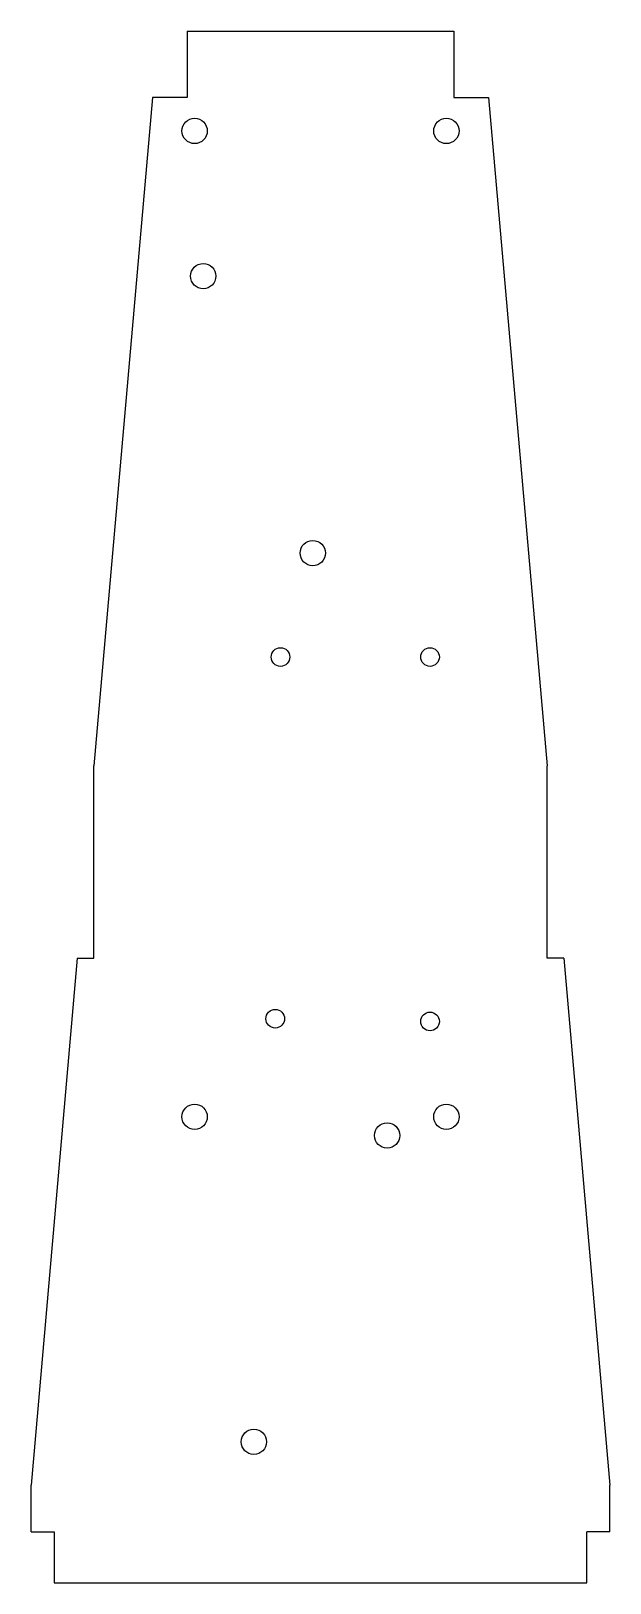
# Model space of a CAD drawing. Extents: x -1.09 to 1.09, y -14.71 to -8.88.
import ezdxf

# ---------------------------------------------------------------- set-up
doc = ezdxf.new("R2010")
doc.units = 0
doc.header["$MEASUREMENT"] = 0
doc.layers.add('VISIBLE', color=7, linetype='CONTINUOUS')

msp = doc.modelspace()

# ---------------------------------------------------------------- linework, layer by layer
at = {"layer": 'VISIBLE'}
for p, q in [((-0.5, -8.8841), (0.5, -8.8841)), ((-0.5, -8.8841), (-0.5, -9.1341)), ((0.5, -8.8841), (0.5, -9.1341)), ((-0.6305, -9.1341), (-0.85, -11.6425)), ((-0.5, -9.1341), (-0.6305, -9.1341)), ((0.5, -9.1341), (0.6305, -9.1341)), ((0.6305, -9.1341), (0.85, -11.6425)), ((-0.85, -12.3651), (-0.85, -11.6425)), ((0.85, -12.3651), (0.85, -11.6425)), ((-0.9132, -12.3651), (-1.0862, -14.3426)), ((-0.9132, -12.3651), (-0.85, -12.3651)), ((0.9132, -12.3651), (0.85, -12.3651)), ((0.9132, -12.3651), (1.0862, -14.3426)), ((-1.0862, -14.5176), (-1.0862, -14.3426)), ((1.0862, -14.5176), (1.0862, -14.3426)), ((-1.0862, -14.5176), (-1, -14.5176)), ((-1, -14.5176), (-1, -14.7101)), ((1, -14.7101), (1, -14.5176)), ((1.0862, -14.5176), (1, -14.5176)), ((-1, -14.7101), (1, -14.7101))]:
    msp.add_line(p, q, dxfattribs=at)
for centre, radius in [((-0.4724, -9.2591), 0.0475), ((0.4724, -9.2591), 0.0475), ((-0.44, -9.8041), 0.0475), ((-0.0291, -10.8438), 0.0475), ((-0.15, -11.2341), 0.035), ((0.411, -11.2341), 0.035), ((-0.1699, -12.5919), 0.035), ((0.411, -12.6021), 0.035), ((-0.4724, -12.9599), 0.0475), ((0.4724, -12.9599), 0.0475), ((0.25, -13.0301), 0.0475), ((-0.25, -14.1801), 0.0475)]:
    msp.add_circle(centre, radius, dxfattribs=at)

doc.saveas('drawing.dxf')
